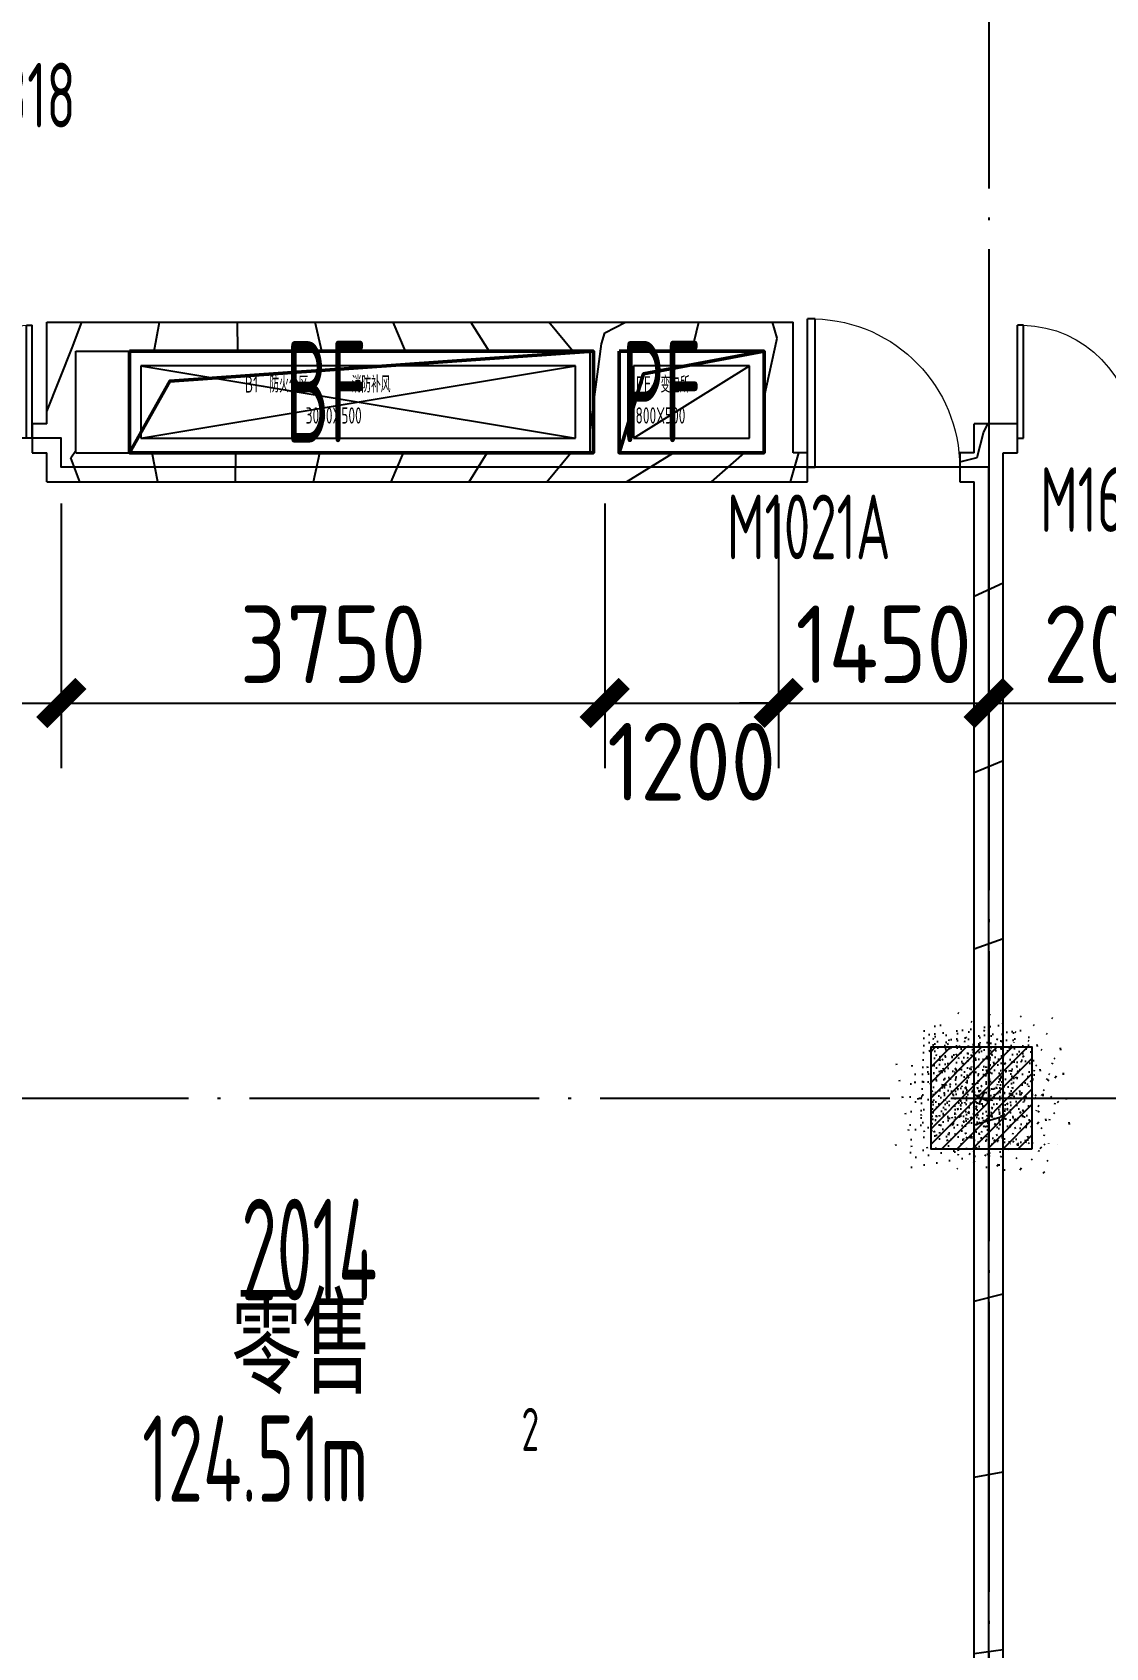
# Model space of a CAD drawing. Header units: inches. Extents: x 0 to 1813292486, y 0 to 3473589894.
# Drawn here: x 600584086 to 600591494, y 3473267427 to 3473278568 of the extents above; entities that cross this region are included whole.
import ezdxf
from ezdxf.xclip import XClip

# ---------------------------------------------------------------- set-up
doc = ezdxf.new("R2010")
doc.units = ezdxf.units.IN
doc.header["$LTSCALE"] = 1000
doc.header["$MEASUREMENT"] = 0
doc.header["$XCLIPFRAME"] = 2
doc.linetypes.add('AX-MALL-GIRD-200$0$DOTE', pattern=[2.4200000000000004, 2, -0.2, 0.02, -0.2])
for name, color, linetype in [('A-Anno-Note', 241, 'Continuous'), ('AX-MALL-DIM-P02$0$A-Anno-Dims', 3, 'Continuous'), ('AX-MALL-DIM-P02$0$A-Detl-Thin', 131, 'Continuous'), ('AX-MALL-GIRD-200$0$A-Grid', 222, 'AX-MALL-GIRD-200$0$DOTE'), ('AX-MALL-P02-200$0$A-Anno-Note', 241, 'Continuous'), ('AX-MALL-WALL-P02$0$A-Anno-Note', 241, 'Continuous'), ('AX-MALL-WALL-P02-QT$0$A-Accs', 181, 'Continuous'), ('AX-MALL-WALL-P02-QT$0$A-Anno-Dims', 3, 'Continuous'), ('AX-MALL-WALL-P02-QT$0$A-Detl-Thin', 131, 'Continuous'), ('AX-MALL-WALL-P02-QT$0$A-Wall', 2, 'Continuous'), ('AX-MALL-WALL-P02-QT$0$A-Wall-Patt', 13, 'Continuous'), ('AX-MALL-WALL-P02-QT$0$A-Wind', 4, 'Continuous'), ('AX-MALL-WORD-P02$0$A-Anno-Note', 241, 'Continuous'), ('AX-MALL-WORD-P02$0$A-Spac-Iden', 231, 'Continuous'), ('AX-MALL-WORD-P02$0$A-Wind-Iden', 11, 'Continuous'), ('AX-MALL-ZTKD-P02$0$A-Anno-Note', 241, 'Continuous'), ('MX-MALL-P02-LG$0$M-VT-DUCT-EAD', 4, 'Continuous'), ('MX-MALL-P02-LG$0$M-VT-DUCT-FLG', 40, 'Continuous'), ('MX-MALL-P02-LG$0$M-VT-DUCT-SAD', 90, 'Continuous'), ('MX-MALL-P02-LG$0$M-VT-TEXT', 21, 'Continuous'), ('SX-MALL-NTKD-L-2F$0$S-HOLE', 5, 'Continuous'), ('SX-MALL-WALL-L-1F~2F$0$S-COLU', 30, 'Continuous'), ('SX-MALL-WALL-L-1F~2F$0$S-PATT-WALL', 83, 'Continuous'), ('SX-MALL-WALL-L-1F~2F$0$单形心', 4, 'Continuous')]:
    doc.layers.add(name, color=color, linetype=linetype)
doc.styles.add('AX-MALL-DIM-P02$0$_TCH_DIM_T3', font='gbenor.shx')
doc.styles.add('AX-MALL-WALL-P02-QT$0$STANDARD', font='gbenor.shx', dxfattribs={"bigfont": 'gbcbig.shx'})
doc.styles.add('AX-MALL-WORD-P02$0$_TCH_SPACE', font='gbenor.shx', dxfattribs={"bigfont": 'gbcbig.shx'})
doc.styles.add('AX-MALL-WORD-P02$0$_TCH_WINDOW', font='gbenor.shx', dxfattribs={"bigfont": 'gbcbig.shx'})
doc.styles.add('AX-MALL-WORD-P02$0$STANDARD', font='gbenor.shx', dxfattribs={"bigfont": 'gbcbig.shx'})
doc.styles.add('MX-MALL-P02-LG$0$_THVAC_WIN', font='gbenor.shx', dxfattribs={"bigfont": 'gbcbig.shx'})
doc.dimstyles.new('AX-MALL-DIM-P02$0$_TCH_ARCH&&180', dxfattribs={"dimtxt": 535.5, "dimasz": 270, "dimexe": 450, "dimexo": 450, "dimgap": 137.25, "dimtad": 1, "dimdec": 0, "dimzin": 0, "dimdsep": 46, "dimtxsty": 'AX-MALL-DIM-P02$0$_TCH_DIM_T3', "dimblk": 'AX-MALL-DIM-P02$0$_ArchTick', "dimcen": 0.09, "dimclrt": 7, "dimazin": 2, "dimtfac": 1, "dimtdec": 0, "dimtix": 1, "dimtmove": 2, "dimatfit": 3, "dimfxl": 500, "dimtolj": 1, "dimtzin": 0, "dimarcsym": 0})
pattern_1 = [(45, (0, 359.0227), (-353.55353201463, 353.55353201463), [])]

# ---------------------------------------------------------------- blocks, each defined once
blk = doc.blocks.new('AX-MALL-WORD-P02')
at = {"layer": 'AX-MALL-WORD-P02$0$A-Spac-Iden'}
blk.add_lwpolyline([(600409675.7411922, 3473113240.088005), (600410611.0971613, 3473114683.039773), (600415428.5774189, 3473127614.854003), (600409431.2181005, 3473129849.046329), (600409501.042278, 3473130036.479004), (600407626.8659757, 3473130734.66467), (600402574.2063394, 3473117171.560862, -0.03479017127881519)], format="xyb", close=True, dxfattribs=at)
at = {"layer": 'AX-MALL-WORD-P02$0$A-Anno-Note', "style": 'AX-MALL-WORD-P02$0$STANDARD', "width": 0.6}
blk.add_text('2014', height=700, rotation=339.5681613092015, dxfattribs=at).set_placement((600408590.2460856, 3473124031.657268))
at = {"layer": 'AX-MALL-WORD-P02$0$A-Anno-Note', "style": 'AX-MALL-WORD-P02$0$STANDARD'}
blk.add_text('零售', height=675.177304964539, rotation=339.5681613092015, dxfattribs=at).set_placement((600408300.6710482, 3473123453.520231))
at = {"layer": 'AX-MALL-WORD-P02$0$A-Spac-Iden', "style": 'AX-MALL-WORD-P02$0$_TCH_SPACE', "width": 0.7}
for s, height, p in [('124.51m', 595, (600407463.8206851, 3473122968.718699)), ('2', 297.5, (600410039.2999445, 3473122382.774517))]:
    blk.add_text(s, height=height, rotation=339.5681613093329, dxfattribs=at).set_placement(p)
at = {"layer": 'AX-MALL-WORD-P02$0$A-Wind-Iden', "style": 'AX-MALL-WORD-P02$0$_TCH_WINDOW', "width": 0.7}
for s, rotation, p in [('0818', 339.5681613388342, (600409669.7749683, 3473132260.830411)), ('M1021A', 339.5681612916725, (600413514.5872791, 3473127651.189656)), ('M1621', 339.5681612302259, (600415605.3054237, 3473127073.356746))]:
    blk.add_text(s, height=446.25, rotation=rotation, dxfattribs=at).set_placement(p)
blk = doc.blocks.new('AX-MALL-GIRD-200')
at = {"layer": 'AX-MALL-GIRD-200$0$A-Grid'}
for p, q in [((600239047.6805397, 3473188679.873316), (600596943.6846381, 3473055353.110034)), ((600425246.1884615, 3473153968.780813), (600386516.6495125, 3473050005.053731))]:
    blk.add_line(p, q, dxfattribs=at)
blk = doc.blocks.new('SX-MALL-WALL-L-1F~2F$0$BANWANG_XINGXIN')
at = {"color": 0}
for points in [[(0.7071067811865476, 0.7071067811865475), (-0.7071067811865477, -0.7071067811865475)], [(-0.7071067811865475, 0.7071067811865476), (0.7071067811865474, -0.7071067811865477)]]:
    blk.add_lwpolyline(points, dxfattribs=at)
blk = doc.blocks.new('SX-MALL-WALL-L-1F~2F')
at = {"layer": 'SX-MALL-WALL-L-1F~2F$0$S-PATT-WALL'}
h = blk.add_hatch(dxfattribs=at)
h.set_pattern_fill('钢筋混凝土', color=256, scale=15, pattern_type=2)
h.set_pattern_definition([(24.56816131876918, (600332801.6615356, 3473133905.044626), (-31.18316060756021, 68.21004687377882), []), (29.56816131876925, (600332801.6615356, 3473133905.044626), (97.53445422577846, -46.37920049590846), [11.25, -123.75]), (334.5681613187692, (600332801.6615356, 3473133905.044626), (19.88439775835759, 112.9961142864107), [9, -99]), (80.01956131876923, (600332809.7894068, 3473133901.179694), (117.4189029535321, 66.61682170576017), [9.5610285, -105.1713168]), (25.75236131876919, (600332812.1343206, 3473133933.15727), (141.3476152674957, -79.15081590010527), [16.87499999999951, -185.6249999999961]), (76.20376131876925, (600332823.9132843, 3473133926.561362), (182.3878362713222, 87.98253900728311), [14.3415432, -157.75695]), (330.7523613187692, (600332812.1343206, 3473133933.15727), (182.387767611897, 87.98268144025062), [13.49999999999975, -148.4999999999961]), (0.5681613187692669, (600332823.5724466, 3473133920.892717), (62.82047321120105, -87.84980446922418), [11.25, -123.75]), (305.5681613187692, (600332823.5724466, 3473133920.892717), (72.17288940056439, 89.18848105901375), [9, -99]), (51.01956131876926, (600332828.8074813, 3473133913.571897), (134.9933625470349, 1.33857134020591), [9.5610285, -105.1713168]), (17.06816131876921, (600332801.6615356, 3473133905.044626), (19.14085714793764, 46.15589493924091), [0.75, -97.8, 0.75, -100.5, 0.75, -99.375]), (347.0681613187692, (600332801.6615356, 3473133905.044626), (57.63084699394109, 41.66442757030211), [0.75, -57.3, 0.75, -95.55, 0.75, -37.875]), (307.0681613187692, (600332770.3159372, 3473133916.721781), (73.85474001336534, -31.12342331039777), [0.75, -37.5, 0.75, -117, 0.75, -155.25]), (297.0681613187692, (600332756.259615, 3473133921.958174), (87.2164167648191, -16.46683781742514), [0.75, -48.75, 0.75, -77.69999999999999, 0.75, -110.25])])
h.paths.add_polyline_path([(600414068.9672168, 3473123105.810955), (600414313.332199, 3473123761.772658), (600413657.3704962, 3473124006.13764), (600413413.005514, 3473123350.175936)])
at = {"layer": 'SX-MALL-WALL-L-1F~2F$0$S-COLU'}
blk.add_lwpolyline([(600414068.9672168, 3473123105.810955), (600414313.332199, 3473123761.772658), (600413657.3704962, 3473124006.13764), (600413413.005514, 3473123350.175936)], close=True, dxfattribs=at)
at = {"layer": 'SX-MALL-WALL-L-1F~2F$0$单形心', "xscale": 50, "yscale": 50, "zscale": 50}
blk.add_blockref('SX-MALL-WALL-L-1F~2F$0$BANWANG_XINGXIN', (600413863.1688565, 3473123555.974297), dxfattribs=at)
blk = doc.blocks.new('SX-MALL-WALL-L-2F~3F')
ref = blk.add_blockref('SX-MALL-WALL-L-1F~2F', (0, 0))
XClip(ref).set_block_clipping_path([(600349769.7341375, 3473074679.418533), (600357001.7302529, 3473071985.287766), (600356499.8725733, 3473070638.124951), (600359302.5086629, 3473069594.060767), (600362345.1765132, 3473077761.653201), (600381551.4312518, 3473070606.759726), (600391553.7259278, 3473066880.611454), (600387749.827644, 3473056669.608357), (600391632.1759799, 3473055223.319679), (600395635.5522461, 3473065969.791956), (600406982.2408491, 3473061742.817497), (600403058.8006672, 3473051210.921831), (600412723.2437257, 3473047610.6332), (600445093.3740637, 3473134503.466942), (600393055.2444371, 3473153889.197227), (600387463.4997383, 3473138878.984498), (600380158.3525343, 3473141600.366193), (600382830.751978, 3473148774.027779), (600388210.8522022, 3473146769.782572), (600390696.2253517, 3473153441.399696), (600277474.697425, 3473195619.741203), (600273446.9822528, 3473184807.934726), (600257129.111771, 3473190886.82031), (600241575.9633431, 3473149136.690594), (600258197.8999482, 3473142944.531458), (600255239.7303221, 3473135003.762026), (600263182.3271956, 3473132044.911624), (600260741.6763649, 3473125493.34496), (600269350.4970673, 3473122286.306632), (600271511.1407766, 3473128086.235537), (600286270.1853781, 3473122588.058336), (600284109.5416689, 3473116788.129431), (600282580.7823727, 3473112684.400902), (600291840.7574171, 3473109234.788475), (600290827.7957876, 3473106515.642598), (600293360.405141, 3473105572.171298), (600294731.2544166, 3473109252.0137), (600323175.4764534, 3473098655.706329), (600321336.3302773, 3473093718.790065), (600344750.773286, 3473084996.222976), (600341987.4689643, 3473077578.540671), (600344583.6790427, 3473076611.376234), (600346015.5062013, 3473080454.904757), (600351201.5612961, 3473078522.947055)])
blk = doc.blocks.new('SX-MALL-WALL-2F~3F')
blk.add_blockref('SX-MALL-WALL-L-2F~3F', (0, 0))
blk = doc.blocks.new('MX-MALL-P02-LG')
at = {"layer": 'MX-MALL-P02-LG$0$M-VT-DUCT-EAD'}
for p, q in [((600413376.8578973, 3473129126.173523), (600413202.311481, 3473128657.62945)), ((600414126.5284145, 3473128846.899257), (600413376.8578973, 3473129126.173523)), ((600413951.9819982, 3473128378.355184), (600414126.5284145, 3473128846.899257)), ((600413202.311481, 3473128657.62945), (600413951.9819982, 3473128378.355184))]:
    blk.add_line(p, q, dxfattribs=at)
at = {"layer": 'MX-MALL-P02-LG$0$M-VT-DUCT-FLG'}
for p, q in [((600410190.7582031, 3473130313.089157), (600412827.4762266, 3473128797.266587)), ((600410016.211787, 3473129844.545084), (600413002.0226427, 3473129265.81066)), ((600413202.311481, 3473128657.62945), (600414126.5284145, 3473128846.899257))]:
    blk.add_line(p, q, dxfattribs=at)
at = {"layer": 'MX-MALL-P02-LG$0$M-VT-DUCT-SAD'}
for p, q in [((600410190.7582031, 3473130313.089157), (600410016.211787, 3473129844.545084)), ((600413002.0226427, 3473129265.81066), (600410190.7582031, 3473130313.089157)), ((600410016.211787, 3473129844.545084), (600412827.4762266, 3473128797.266587)), ((600412827.4762266, 3473128797.266587), (600413002.0226427, 3473129265.81066))]:
    blk.add_line(p, q, dxfattribs=at)
at = {"layer": 'MX-MALL-P02-LG$0$M-VT-TEXT', "style": 'MX-MALL-P02-LG$0$_THVAC_WIN', "width": 0.7}
for s, height, rotation, p in [('B1-', 112.6582278481008, 339.5681614682564, (600410798.1107416, 3473129890.083692, -14999.99999999999)), ('防火分区', 112.6582278481008, 339.5681614682564, (600410957.5343455, 3473129830.693722, -14999.99999999999)), ('6-', 112.6582278481008, 339.5681614682564, (600411382.6639558, 3473129672.320469, -14999.99999999999)), ('消防补风', 112.6582278481008, 339.5681614682564, (600411488.9463584, 3473129632.727156, -14999.99999999999)), ('3000X500', 112.6582278481008, 339.5681614682564, (600411116.8316069, 3473129542.403185, -14999.99999999999)), ('PF-', 112.6582278481012, 339.5681612591187, (600413326.6989622, 3473128947.434983, -12000)), ('变电所', 112.6582278481012, 339.5681612591187, (600413486.1225659, 3473128888.045012, -12000)), ('800X500', 112.6582278481012, 339.5681612591187, (600413249.7626448, 3473128747.823789, -12000))]:
    blk.add_text(s, height=height, rotation=rotation, dxfattribs=at).set_placement(p)
blk = doc.blocks.new('SX-MALL-NTKD-L-2F')
at = {"layer": 'SX-MALL-NTKD-L-2F$0$S-HOLE', "lineweight": 50, "elevation": 2999.999999999999}
for points in [[(600410152.5746058, 3473130434.027206), (600413151.2566757, 3473129316.930145), (600412906.8916941, 3473128660.968443), (600409908.2096242, 3473129778.065505)], [(600413318.0583655, 3473129254.791621), (600414255.1465119, 3473128905.698789), (600414010.78153, 3473128249.737087), (600413073.6933836, 3473128598.829918)]]:
    blk.add_lwpolyline(points, close=True, dxfattribs=at)
for points in [[(600413151.2566754, 3473129316.930145), (600410341.5556699, 3473130143.903397), (600409908.2096202, 3473129778.065506)], [(600414255.1464999, 3473128905.698793), (600413421.0809438, 3473129049.690737), (600413073.9115921, 3473128598.748633)]]:
    blk.add_lwpolyline(points, dxfattribs=at)
blk = doc.blocks.new('SX-MALL-NTKD-2F')
blk.add_blockref('SX-MALL-NTKD-L-2F', (0, 0))
blk = doc.blocks.new('AX-MALL-WALL-P02-QT$0$$DorLib2D$00000002')
for p, q in [((-0.5, -5.684341886080802e-17), (-0.5000000000000007, 0.4875)), ((-0.4750000000000007, 0.4875), (-0.5000000000000007, 0.4875)), ((-0.475, -2.842170943040401e-17), (-0.4750000000000007, 0.4875)), ((0.475, -2.842170943040401e-17), (0.4750000000000007, 0.4875)), ((0.4750000000000007, 0.4875), (0.5000000000000007, 0.4875)), ((0.5, -5.684341886080802e-17), (0.5000000000000007, 0.4875)), ((-0.5, -5.684341886080802e-17), (-0.475, -2.842170943040401e-17)), ((0.5, -5.684341886080802e-17), (0.475, -2.842170943040401e-17))]:
    blk.add_line(p, q)
at = {"lineweight": 13}
for centre, start, end in [((-0.4875, -4.263256414560601e-17), 0, 88.53071641864632), ((0.4875, -4.263256414560601e-17), 91.4692835813537, 180)]:
    blk.add_arc(centre, 0.4875, start, end, dxfattribs=at)
blk = doc.blocks.new('AX-MALL-WALL-P02-QT$0$$DorLib2D$00000001')
for p, q in [((0.45, 0.9750000000000001), (0.5000000000000002, 0.9750000000000001)), ((0.45, 0), (0.45, 0.9750000000000001)), ((0.5, 0), (0.5, 0.9750000000000001)), ((0.5, 0), (0.45, 0))]:
    blk.add_line(p, q)
at = {"lineweight": 13}
blk.add_arc((0.475, 0), 0.975, 91.4692835813538, 180, dxfattribs=at)
blk = doc.blocks.new('AX-MALL-WALL-P02-QT')
at = {"layer": 'AX-MALL-WALL-P02-QT$0$A-Wall-Patt'}
h = blk.add_hatch(dxfattribs=at)
h.set_pattern_fill('普通砖', color=256, scale=200, style=0)
h.set_pattern_definition(pattern_1)
h.paths.add_polyline_path([(600409469.7952398, 3473130048.101274), (600409594.740326, 3473130001.555564), (600409804.1960242, 3473130563.80845), (600409686.5969613, 3473130821.044645), (600409442.2319798, 3473130165.082944)])
h = blk.add_hatch(dxfattribs=at)
h.set_pattern_fill('普通砖', color=256, scale=200, style=0)
h.set_pattern_definition(pattern_1)
h.paths.add_polyline_path([(600409686.5969613, 3473130821.044645), (600409804.1960242, 3473130563.80845), (600413130.8589439, 3473129324.528897), (600413247.840614, 3473129352.092157), (600413294.3863249, 3473129477.037243)])
h = blk.add_hatch(dxfattribs=at)
h.set_pattern_fill('普通砖', color=256, scale=200, style=0)
h.set_pattern_definition(pattern_1)
h.paths.add_polyline_path([(600409442.2319798, 3473130165.082944), (600409348.523166, 3473130199.992227), (600409278.7045997, 3473130012.574598), (600409372.4134134, 3473129977.665315), (600409469.7952398, 3473130048.101274)])
h = blk.add_hatch(dxfattribs=at)
h.set_pattern_fill('普通砖', color=256, scale=200, style=0)
h.set_pattern_definition(pattern_1)
h.paths.add_polyline_path([(600409302.5948478, 3473129790.247688), (600409559.8310435, 3473129907.846751), (600409594.7403262, 3473130001.555564), (600409469.7952398, 3473130048.101274), (600409372.4134134, 3473129977.665315)])
h = blk.add_hatch(dxfattribs=at)
h.set_pattern_fill('普通砖', color=256, scale=200, style=0)
h.set_pattern_definition(pattern_1)
h.paths.add_polyline_path([(600409559.8310435, 3473129907.846751), (600409302.5948478, 3473129790.247688), (600412910.3842108, 3473128446.240285), (600412956.9299219, 3473128571.185371), (600412886.4939628, 3473128668.567198)])
h = blk.add_hatch(dxfattribs=at)
h.set_pattern_fill('普通砖', color=256, scale=200, style=0)
h.set_pattern_definition(pattern_1)
h.paths.add_polyline_path([(600413247.840614, 3473129352.092157), (600413318.2765732, 3473129254.710331), (600414255.3647163, 3473128905.617501), (600414512.600911, 3473129023.216564), (600413294.3863249, 3473129477.037243)])
h = blk.add_hatch(dxfattribs=at)
h.set_pattern_fill('普通砖', color=256, scale=200, style=0)
h.set_pattern_definition(pattern_1)
h.paths.add_polyline_path([(600412956.9299219, 3473128571.185371), (600413073.911592, 3473128598.748631), (600413318.2765732, 3473129254.710331), (600413247.840614, 3473129352.092157), (600413130.8589439, 3473129324.528897), (600412886.4939628, 3473128668.567198)])
h = blk.add_hatch(dxfattribs=at)
h.set_pattern_fill('普通砖', color=256, scale=200, style=0)
h.set_pattern_definition(pattern_1)
h.paths.add_polyline_path([(600414081.4356976, 3473128152.273973), (600414198.4173669, 3473128179.837232), (600414512.600911, 3473129023.216564), (600414255.3647163, 3473128905.617501), (600414010.9997385, 3473128249.6558)])
h = blk.add_hatch(dxfattribs=at)
h.set_pattern_fill('普通砖', color=256, scale=200, style=0)
h.set_pattern_definition(pattern_1)
h.paths.add_polyline_path([(600412956.9299219, 3473128571.185371), (600412910.3842108, 3473128446.240285), (600414034.8899872, 3473128027.328888), (600414081.4356974, 3473128152.273972), (600414010.9997385, 3473128249.6558), (600413073.911592, 3473128598.748631)])
h = blk.add_hatch(dxfattribs=at)
h.set_pattern_fill('普通砖', color=256, scale=200, style=0)
h.set_pattern_definition(pattern_1)
h.paths.add_polyline_path([(600414034.8899869, 3473128027.328885), (600414222.3076175, 3473127957.510319), (600414292.1261829, 3473128144.927948), (600414198.4173669, 3473128179.837232), (600414081.4356974, 3473128152.273973)])
h = blk.add_hatch(dxfattribs=at)
h.set_pattern_fill('普通砖', color=256, scale=200, style=0)
h.set_pattern_definition(pattern_1)
h.paths.add_polyline_path([(600415397.340813, 3473127626.489527), (600415522.2858994, 3473127579.943817), (600415557.1951804, 3473127673.652626), (600415439.5961175, 3473127930.888822), (600415369.7775531, 3473127743.471198)])
h = blk.add_hatch(dxfattribs=at)
h.set_pattern_fill('普通砖', color=256, scale=200, style=0)
h.set_pattern_definition(pattern_1)
h.paths.add_polyline_path([(600415557.1951804, 3473127673.652626), (600415650.9039983, 3473127638.743342), (600415720.7225645, 3473127826.160971), (600415439.5961175, 3473127930.888822)])
h = blk.add_hatch(dxfattribs=at)
h.set_pattern_fill('普通砖', color=256, scale=200, style=0)
h.set_pattern_definition(pattern_1)
h.paths.add_polyline_path([(600415369.7775531, 3473127743.471198), (600415276.0687387, 3473127778.38048), (600415206.2501733, 3473127590.962851), (600415299.9589869, 3473127556.053568), (600415397.3408132, 3473127626.489527)])
h = blk.add_hatch(dxfattribs=at)
h.set_pattern_fill('普通砖', color=256, scale=200, style=0)
h.set_pattern_definition(pattern_1)
h.paths.add_polyline_path([(600410521.2167703, 3473114728.225892), (600410700.9752554, 3473114637.847485), (600415522.2858994, 3473127579.943817), (600415397.3408132, 3473127626.489527), (600415299.9589869, 3473127556.053568)])
at = {"layer": 'AX-MALL-WALL-P02-QT$0$A-Wall'}
for p, q in [((600409442.2319798, 3473130165.082944), (600409686.5969613, 3473130821.044645)), ((600409686.5969613, 3473130821.044645), (600413294.3863249, 3473129477.037243)), ((600409594.740326, 3473130001.555564), (600409804.1960242, 3473130563.80845)), ((600409804.1960242, 3473130563.80845), (600413130.8589439, 3473129324.528897)), ((600409348.523166, 3473130199.992227), (600409278.7045997, 3473130012.574598)), ((600409442.2319798, 3473130165.082944), (600409348.523166, 3473130199.992227)), ((600409278.7045997, 3473130012.574598), (600409372.4134134, 3473129977.665315)), ((600409559.8310435, 3473129907.846751), (600409594.7403262, 3473130001.555564)), ((600409302.5948478, 3473129790.247688), (600409372.4134134, 3473129977.665315)), ((600409559.8310435, 3473129907.846751), (600412886.4939628, 3473128668.567198)), ((600409302.5948478, 3473129790.247688), (600412910.3842108, 3473128446.240285)), ((600413294.3863249, 3473129477.037243), (600414512.600911, 3473129023.216564)), ((600412886.4939628, 3473128668.567198), (600413130.8589439, 3473129324.528897)), ((600413073.911592, 3473128598.748631), (600413318.2765732, 3473129254.710331)), ((600413318.2765732, 3473129254.710331), (600414255.3647163, 3473128905.617501)), ((600414198.4173669, 3473128179.837232), (600414512.600911, 3473129023.216564)), ((600414010.9997385, 3473128249.6558), (600414255.3647163, 3473128905.617501)), ((600413073.911592, 3473128598.748631), (600414010.9997385, 3473128249.6558)), ((600412910.3842108, 3473128446.240285), (600414034.8899872, 3473128027.328888)), ((600414292.1261829, 3473128144.927948), (600414198.4173669, 3473128179.837232)), ((600414222.3076175, 3473127957.510319), (600414292.1261829, 3473128144.927948)), ((600414034.8899869, 3473128027.328885), (600414222.3076175, 3473127957.510319)), ((600415369.7775531, 3473127743.471198), (600415439.5961175, 3473127930.888822)), ((600415720.7225645, 3473127826.160971), (600415439.5961175, 3473127930.888822)), ((600415276.0687387, 3473127778.38048), (600415206.2501733, 3473127590.962851)), ((600415369.7775531, 3473127743.471198), (600415276.0687387, 3473127778.38048)), ((600415650.9039983, 3473127638.743342), (600415720.7225645, 3473127826.160971)), ((600415522.2858994, 3473127579.943817), (600415557.1951804, 3473127673.652626)), ((600415557.1951804, 3473127673.652626), (600415650.9039983, 3473127638.743342)), ((600410521.2167703, 3473114728.225892), (600415299.9589869, 3473127556.053568)), ((600410700.9752554, 3473114637.847485), (600415522.2858994, 3473127579.943817)), ((600415206.2501733, 3473127590.962851), (600415299.9589869, 3473127556.053568))]:
    blk.add_line(p, q, dxfattribs=at)
at = {"layer": 'AX-MALL-WALL-P02-QT$0$A-Anno-Dims'}
blk.add_blockref('SX-MALL-NTKD-2F', (0, 0), dxfattribs=at)
at = {"layer": 'AX-MALL-WALL-P02-QT$0$A-Detl-Thin'}
for name in ['MX-MALL-P02-LG', 'SX-MALL-WALL-2F~3F']:
    blk.add_blockref(name, (0, 0), dxfattribs=at)
at = {"layer": 'AX-MALL-WALL-P02-QT$0$A-Wind'}
blk.add_blockref('AX-MALL-GIRD-200', (0, 0), dxfattribs=at)
at = {"layer": 'AX-MALL-WALL-P02-QT$0$A-Wind', "zscale": 200}
for name, p, xscale, yscale, rotation in [('AX-MALL-WALL-P02-QT$0$$DorLib2D$00000002', (600408563.9433655, 3473130385.557678), 1600, -1600, 159.5681613375218), ('AX-MALL-WALL-P02-QT$0$$DorLib2D$00000001', (600414749.1881782, 3473127867.9454), 1050, -1050, 159.5681615845179), ('AX-MALL-WALL-P02-QT$0$$DorLib2D$00000002', (600416435.483799, 3473127453.177892), 1600, -1600, 159.5681613375218)]:
    blk.add_blockref(name, p, dxfattribs=dict(at, xscale=xscale, yscale=yscale, rotation=rotation))
at = {"layer": 'AX-MALL-WALL-P02-QT$0$A-Accs', "style": 'AX-MALL-WALL-P02-QT$0$STANDARD', "width": 0.6}
for s, p in [('BF', (600410940.8153136, 3473129469.083997)), ('PF', (600413114.0132403, 3473128659.504001))]:
    blk.add_text(s, height=699.9999999999998, rotation=339.5681613092246, dxfattribs=at).set_placement(p)
blk = doc.blocks.new('AX-MALL-WALL-P02')
at = {"layer": 'AX-MALL-WALL-P02$0$A-Anno-Note'}
blk.add_blockref('AX-MALL-WORD-P02', (0, 0), dxfattribs=at)
blk.add_blockref('AX-MALL-WALL-P02-QT', (0, 0), dxfattribs=at)
blk = doc.blocks.new('AX-MALL-ZTKD-P02')
at = {"layer": 'AX-MALL-ZTKD-P02$0$A-Anno-Note'}
blk.add_blockref('AX-MALL-GIRD-200', (0, 0), dxfattribs=at)
blk = doc.blocks.new('AX-MALL-DIM-P02$0$_ArchTick')
at = {"color": 0, "linetype": 'ByBlock', "const_width": 0.4}
blk.add_lwpolyline([(-0.5, -0.5), (0.5, 0.5)], dxfattribs=at)
blk = doc.blocks.new('*D1252')
at = {"layer": 'AX-MALL-DIM-P02$0$A-Anno-Dims', "color": 0, "lineweight": -2, "transparency": 16777216}
for p, q in [((600407469.7634404, 3473130312.960844), (600406832.394053, 3473128602.036861)), ((600409343.9445546, 3473129614.773385), (600408706.5751672, 3473127903.849402)), ((600406989.4858272, 3473129023.726527), (600408863.6669414, 3473128325.539068))]:
    blk.add_line(p, q, dxfattribs=at)
at = {"layer": 'AX-MALL-DIM-P02$0$A-Anno-Dims', "color": 0, "lineweight": -2, "transparency": 16777216, "xscale": 270, "yscale": 270, "zscale": 270}
for p, rotation in [((600406989.4858272, 3473129023.726527), 159.5681613171556), ((600408863.6669414, 3473128325.539068), 339.5681613171556)]:
    blk.add_blockref('AX-MALL-DIM-P02$0$_ArchTick', p, dxfattribs=dict(at, rotation=rotation))
at = {"layer": 'AX-MALL-DIM-P02$0$A-Anno-Dims', "color": 7, "transparency": 16777216, "insert": (600408067.9589812, 3473129054.153497), "char_height": 535.5, "attachment_point": 5, "rotation": 339.56816131715556, "style": 'AX-MALL-DIM-P02$0$_TCH_DIM_T3'}
blk.add_mtext('\\A1;2000', dxfattribs=at)
blk = doc.blocks.new('*D1253')
at = {"layer": 'AX-MALL-DIM-P02$0$A-Anno-Dims', "color": 0, "lineweight": -2, "transparency": 16777216}
for p, q in [((600409343.9445546, 3473129614.773385), (600408706.5751674, 3473127903.849402)), ((600408863.6669416, 3473128325.539068), (600412377.7426727, 3473127016.442745)), ((600412858.0202858, 3473128305.677062), (600412220.6508985, 3473126594.753079))]:
    blk.add_line(p, q, dxfattribs=at)
at = {"layer": 'AX-MALL-DIM-P02$0$A-Anno-Dims', "color": 0, "lineweight": -2, "transparency": 16777216, "xscale": 270, "yscale": 270, "zscale": 270}
for p, rotation in [((600408863.6669416, 3473128325.539068), 159.5681613080999), ((600412377.7426727, 3473127016.442745), 339.5681613080999)]:
    blk.add_blockref('AX-MALL-DIM-P02$0$_ArchTick', p, dxfattribs=dict(at, rotation=rotation))
at = {"layer": 'AX-MALL-DIM-P02$0$A-Anno-Dims', "color": 7, "transparency": 16777216, "insert": (600410762.0874039, 3473128050.511606), "char_height": 535.5, "attachment_point": 5, "rotation": 339.5681613080999, "style": 'AX-MALL-DIM-P02$0$_TCH_DIM_T3'}
blk.add_mtext('\\A1;3750', dxfattribs=at)
blk = doc.blocks.new('*D1254')
at = {"layer": 'AX-MALL-DIM-P02$0$A-Anno-Dims', "color": 0, "lineweight": -2, "transparency": 16777216}
for p, q in [((600412858.0202862, 3473128305.677062), (600412220.6508983, 3473126594.753079)), ((600413982.5260623, 3473127886.765664), (600413345.1566744, 3473126175.841681)), ((600412377.7426728, 3473127016.442745), (600413502.2484488, 3473126597.531346))]:
    blk.add_line(p, q, dxfattribs=at)
at = {"layer": 'AX-MALL-DIM-P02$0$A-Anno-Dims', "color": 0, "lineweight": -2, "transparency": 16777216, "xscale": 270, "yscale": 270, "zscale": 270}
for p, rotation in [((600412377.7426728, 3473127016.442745), 159.5681612923431), ((600413502.2484488, 3473126597.531346), 339.5681612923431)]:
    blk.add_blockref('AX-MALL-DIM-P02$0$_ArchTick', p, dxfattribs=dict(at, rotation=rotation))
at = {"layer": 'AX-MALL-DIM-P02$0$A-Anno-Dims', "color": 7, "transparency": 16777216, "insert": (600412798.6129637, 3473126427.466346), "char_height": 535.5, "attachment_point": 5, "rotation": 339.5681612923431, "style": 'AX-MALL-DIM-P02$0$_TCH_DIM_T3'}
blk.add_mtext('\\A1;1200', dxfattribs=at)
blk = doc.blocks.new('*D1255')
at = {"layer": 'AX-MALL-DIM-P02$0$A-Anno-Dims', "color": 0, "lineweight": -2, "transparency": 16777216}
for p, q in [((600413982.5260618, 3473127886.765663), (600413345.1566744, 3473126175.841681)), ((600415341.3038726, 3473127380.581059), (600414703.9344852, 3473125669.657076)), ((600413502.2484488, 3473126597.531346), (600413249.2346492, 3473126691.786411)), ((600413502.2484488, 3473126597.531346), (600414861.0262597, 3473126091.346742)), ((600414861.0262597, 3473126091.346742), (600415114.0400592, 3473125997.091677))]:
    blk.add_line(p, q, dxfattribs=at)
at = {"layer": 'AX-MALL-DIM-P02$0$A-Anno-Dims', "color": 0, "lineweight": -2, "transparency": 16777216, "xscale": 270, "yscale": 270, "zscale": 270}
for p, rotation in [((600413502.2484488, 3473126597.531346), 339.5681613101527), ((600414861.0262597, 3473126091.346742), 159.5681613101527)]:
    blk.add_blockref('AX-MALL-DIM-P02$0$_ArchTick', p, dxfattribs=dict(at, rotation=rotation))
at = {"layer": 'AX-MALL-DIM-P02$0$A-Anno-Dims', "color": 7, "transparency": 16777216, "insert": (600414323.0199512, 3473126723.959743), "char_height": 535.5, "attachment_point": 5, "rotation": 339.56816131015273, "style": 'AX-MALL-DIM-P02$0$_TCH_DIM_T3'}
blk.add_mtext('\\A1;1450', dxfattribs=at)
blk = doc.blocks.new('*D1256')
at = {"layer": 'AX-MALL-DIM-P02$0$A-Anno-Dims', "color": 0, "lineweight": -2, "transparency": 16777216}
for p, q in [((600415341.3038723, 3473127380.581058), (600414703.934485, 3473125669.657074)), ((600417215.4849901, 3473126682.393598), (600416578.1156025, 3473124971.469614)), ((600414861.0262594, 3473126091.346741), (600416735.207377, 3473125393.15928))]:
    blk.add_line(p, q, dxfattribs=at)
at = {"layer": 'AX-MALL-DIM-P02$0$A-Anno-Dims', "color": 0, "lineweight": -2, "transparency": 16777216, "xscale": 270, "yscale": 270, "zscale": 270}
for p, rotation in [((600414861.0262594, 3473126091.346741), 159.5681613097495), ((600416735.207377, 3473125393.15928), 339.5681613097494)]:
    blk.add_blockref('AX-MALL-DIM-P02$0$_ArchTick', p, dxfattribs=dict(at, rotation=rotation))
at = {"layer": 'AX-MALL-DIM-P02$0$A-Anno-Dims', "color": 7, "transparency": 16777216, "insert": (600415939.4994152, 3473126121.77371), "char_height": 535.5, "attachment_point": 5, "rotation": 339.5681613097495, "style": 'AX-MALL-DIM-P02$0$_TCH_DIM_T3'}
blk.add_mtext('\\A1;2000', dxfattribs=at)
blk = doc.blocks.new('AX-MALL-DIM-P02')
at = {"layer": 'AX-MALL-DIM-P02$0$A-Detl-Thin'}
blk.add_blockref('AX-MALL-ZTKD-P02', (-2.384185791015625e-06, 9.5367431640625e-07), dxfattribs=at)
at = {"layer": 'AX-MALL-DIM-P02$0$A-Anno-Dims'}
for p1, p2, distance, picture, middle in [((600407626.8552144, 3473130734.65051), (600409501.0363288, 3473130036.463051), -1825.7876684556577, '*D1252', (600408067.9589812, 3473129054.153497)), ((600409501.036329, 3473130036.463051), (600413015.11206, 3473128727.366728), -1825.787668414043, '*D1253', (600410762.0874039, 3473128050.511606)), ((600414139.6178361, 3473128308.455329), (600415498.3956468, 3473127802.270724), -1825.7876674787508, '*D1255', (600414323.0199512, 3473126723.959743)), ((600415498.3956468, 3473127802.270724), (600417372.5767643, 3473127104.083264), -1825.7876697961733, '*D1256', (600415939.4994152, 3473126121.77371))]:
    dim = blk.add_aligned_dim(p1=p1, p2=p2, distance=distance, dimstyle='AX-MALL-DIM-P02$0$_TCH_ARCH&&180', dxfattribs=at)
    dim.commit()
    dim.dimension.update_dxf_attribs({"geometry": picture, "text_midpoint": middle})
dim = blk.add_linear_dim(base=(600413502.2484488, 3473126597.531346), p1=(600413015.1120604, 3473128727.366727), p2=(600414139.6178366, 3473128308.455329), angle=339.5681613136781, dimstyle='AX-MALL-DIM-P02$0$_TCH_ARCH&&180', dxfattribs=at)
dim.commit()
dim.dimension.update_dxf_attribs({"geometry": '*D1254', "text_midpoint": (600412798.6129637, 3473126427.466346), "dimtype": 129})
blk = doc.blocks.new('AX-MALL-P02-200')
at = {"layer": 'AX-MALL-P02-200$0$A-Anno-Note'}
blk.add_blockref('AX-MALL-WALL-P02', (0, 0), dxfattribs=at)
blk.add_blockref('AX-MALL-DIM-P02', (0, 0), dxfattribs=at)

msp = doc.modelspace()

# ---------------------------------------------------------------- block references
at = {"layer": 'A-Anno-Note', "rotation": 20.43183869077545}
msp.add_blockref('AX-MALL-P02-200', (1250392458.527329, 9048125.682563305), dxfattribs=at)

doc.saveas('drawing.dxf')
